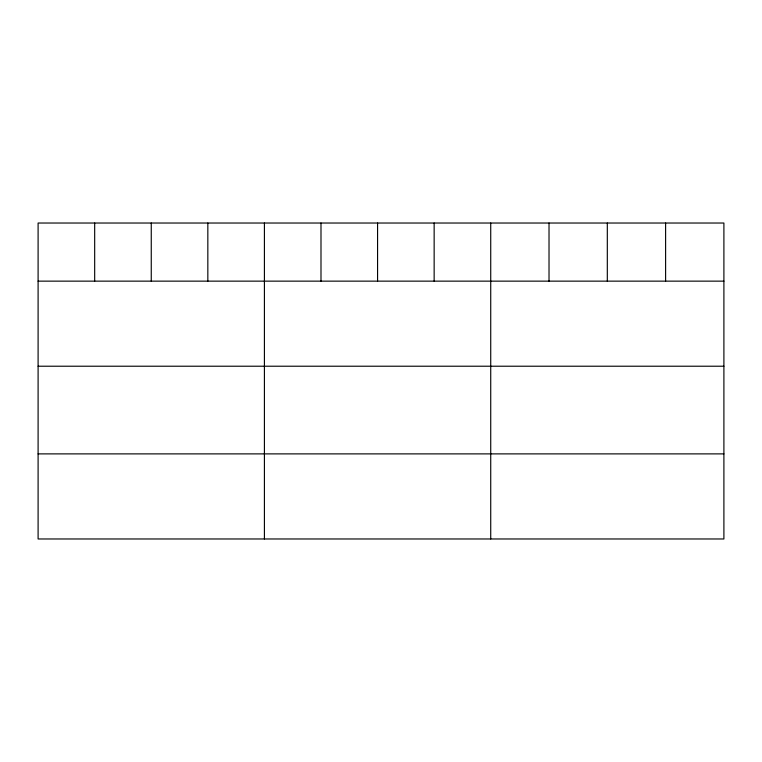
<?xml version="1.0" encoding="UTF-8"?>
<svg xmlns="http://www.w3.org/2000/svg" width="762" height="762" viewBox="0 0 762 762"><rect width="100%" height="100%" fill="white"/><g stroke="black" fill="none" stroke-linecap="round" stroke-linejoin="round"><path stroke-width="1.14" d="M723.9 281.14L723.9 538.972L38.1 538.972L38.1 223.028L723.9 223.028L723.9 281.14L38.1 281.14M38.1 366.217L723.9 366.217M38.1 453.885L723.9 453.885M665.607 223.028L665.607 281.14M607.314 223.028L607.314 281.14M549.021 223.028L549.021 281.14M490.728 223.028L490.728 538.972M434.149 223.028L434.149 281.14M377.571 223.028L377.571 281.14M320.993 223.028L320.993 281.14M264.414 223.028L264.414 538.972M207.835 223.028L207.835 281.14M151.257 223.028L151.257 281.14M94.678 223.028L94.678 281.14"/></g></svg>
